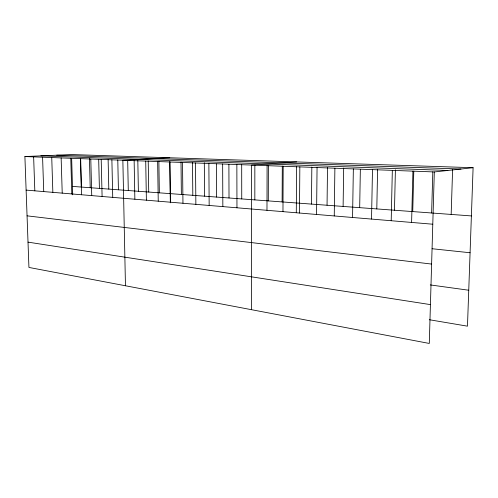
<?xml version="1.0" encoding="UTF-8"?>
<svg xmlns="http://www.w3.org/2000/svg" width="498" height="498" viewBox="0 0 498 498"><rect width="100%" height="100%" fill="white"/><g stroke="black" fill="none" stroke-linecap="round" stroke-linejoin="round"><path stroke-width="0.75" d="M254.833 199.897L254.845 165.187M266.978 210.305L267.09 165.653M268.285 200.893L268.378 165.604M282.123 201.914L282.298 166.127M282.964 211.644L283.188 166.264M296.291 212.714L296.621 166.575M299.485 213.032L299.84 166.886M311.468 204.087L311.829 167.054M316.566 214.464L317.058 167.533M327.049 205.244L327.503 167.552M334.251 215.945L334.886 168.206M343.11 206.433L343.676 168.075M352.559 217.483L353.35 168.903M359.687 207.66L360.353 169.376M371.527 219.07L372.485 169.619M376.799 208.923L377.596 169.245M391.198 220.72L392.331 170.366M394.472 210.231L395.406 169.824M411.597 222.432L412.929 171.144M412.736 211.582L413.788 171.2M431.623 212.982L432.818 171.829M473.1 167.702L434.312 171.947L429.288 343.446L28.934 267.438L24.9 156.546L71.544 154.554L473.1 167.702L467.473 326.171L429.288 319.728M451.163 214.426L452.614 169.37M296.652 161.925L251.502 165.068L251.515 309.694M169.743 157.773L122.857 160.232L125.459 285.759M56.691 155.189L460.992 169.027M40.842 155.868L447.827 170.465M24.9 156.546L434.312 171.947M72.465 186.401L471.388 215.927M26.12 190.105L432.781 224.212M432.077 248.732L470.081 252.747M27.06 215.839L431.617 264.071M430.272 284.924L468.749 290.228M28.013 242.134L430.428 304.608M42.579 157.212L43.731 191.581M33.634 156.876L34.823 190.834M51.742 157.555L52.856 192.346M61.142 157.91L62.219 193.131M71.656 158.439L72.708 194.818M70.772 158.271L71.812 193.94M80.657 158.644L81.647 194.762M80.458 158.681L81.236 187.049M90.792 159.024L91.738 195.608M89.447 158.239L90.213 187.715M101.2 159.416L102.096 196.48M98.685 159.273L99.401 188.393M111.882 159.821L112.729 197.37M108.122 159.628L108.801 189.091M117.783 159.902L118.424 189.8M134.136 160.655L134.865 199.225M127.681 160.269L128.285 190.529M145.721 161.091L146.387 200.19M137.822 160.561L138.382 191.276M148.211 160.954L148.734 192.047M158.868 161.265L159.341 192.832M157.642 161.539L158.239 201.186M169.899 161.999L170.428 202.207M169.793 161.589L170.335 202.817M182.511 162.473L182.965 203.259M181.004 162.006L181.372 194.463M195.496 162.964L195.87 204.342M192.502 162.348L192.819 195.309M208.867 163.469L209.16 205.456M204.311 162.784L204.566 196.175M216.443 163.923L216.63 197.071M228.893 164.303L229.018 197.986M222.65 163.985L222.849 206.602M236.855 164.521L236.961 207.791M241.692 164.782L241.748 198.926"/></g></svg>
